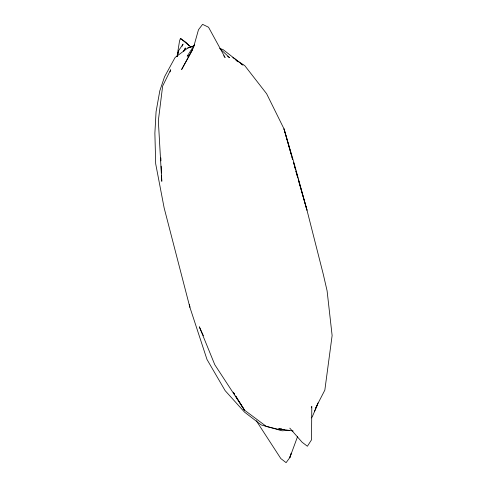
<?xml version="1.0" encoding="UTF-8"?>
<svg xmlns="http://www.w3.org/2000/svg" width="487" height="487" viewBox="0 0 487 487"><rect width="100%" height="100%" fill="white"/><g stroke="black" fill="none" stroke-linecap="round" stroke-linejoin="round"><path stroke-width="0.73" d="M177.037 56.535L179.526 41.018L180.421 38.455L186.387 42.606L189.376 45.985M178.619 50.697L177.25 56.577L178.619 50.697L183.039 44.098L182.156 46.198M297.6 436.492L289.844 457.537L286.1 462.65L280.829 458.565L256.29 420.744M290.849 453.902L289.844 457.537L291.342 453.202M170.073 71.893L170.706 69.757L162.646 86.059L158.336 120.691L161.794 181.31L161.544 175.259M311.327 407.832L311.808 406.42L311.51 439.846L307.382 446.244L302.068 442.196L289.795 428.128M314.358 411.734L318.06 402.919M183.684 51.275L185.419 47.976L183.678 51.226M192.566 49.808L181.627 69.531L193.424 47.756L198.477 29.744L202.574 24.35L208.546 27.235L225.104 57.533L223.728 55.755M315.753 407.729L324.841 390.111L332.122 335.537L327.094 290.836L323.289 274.309L306.987 210.189L294.233 163.693L283.994 128.842L266.632 93.754L244.76 65.629L235.848 59.907M194.453 44.804L187.178 56.218L188.42 55.384M316.38 406.517L317.226 405.275L312.27 416.787L311.272 417.907M193.966 45.857L187.763 48.018L175.07 57.515L164.515 76.83L159.803 90.862L156.071 111.693L154.878 133.176L155.688 163.79L164.149 207.937L189.851 307.175L207.005 359.497L225.134 390.629L244.511 412.105L261.245 424.95L282.137 430.806L289.339 430.289M187.763 48.018L194.009 45.948M203.383 335.713L199.329 326.801L214.791 364.726L244.456 410.109L266.279 426.399L279.848 429.717L282.064 429.242M279.848 429.717L284.371 429.455M293.162 430.995L278.619 428.81L281.571 428.852M227.606 56.462L229.511 57.618L219.637 48.383L223.095 49.625L242.922 65.033L241.053 63.791M232.804 57.612L235.361 59.201L236.311 60.364M236.688 60.893L237.93 61.721M190.928 46.995L180.421 38.455L181.481 39.484M233.742 392.966L234.539 394.239M235.726 396.144L237.315 398.683M238.106 399.949L244.456 410.109L235.684 396.034M233.291 392.193L234.484 394.111M292.614 159.346L283.994 128.842L291.153 154.288M293.436 162.25L294.051 164.429L293.399 162.287M294.465 165.884L295.493 169.519M295.901 170.967L297.953 178.23M298.367 179.685L306.987 210.189L298.306 179.733M291.969 157.198L292.584 159.377M294.422 165.921L295.037 168.1M295.853 171.01L297.49 176.83M189.486 304.935L189.851 307.175L189.425 304.436M160.832 157.867L160.953 160.893M161.173 166.189L161.453 172.995"/></g></svg>
